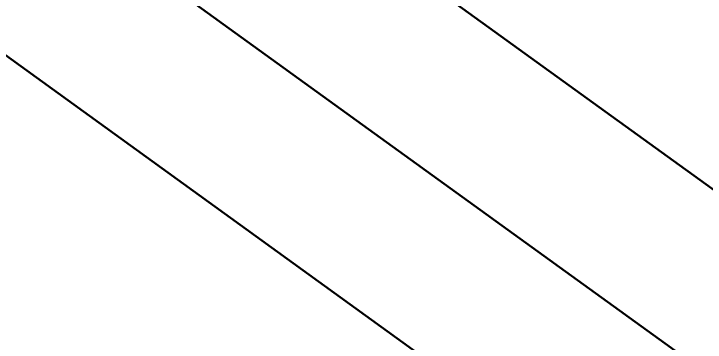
# Model space of a CAD drawing. Header units: metres. Extents: x 307927 to 319454, y 7427883 to 7434056.
# Drawn here: x 308811.25 to 308830.49, y 7432968.6 to 7432977.73 of the extents above; entities that cross this region are included whole.
import ezdxf
from ezdxf import colors
from ezdxf.entities.mleader import LeaderData, LeaderLine
from ezdxf.math import Vec2, Vec3

# ---------------------------------------------------------------- set-up
doc = ezdxf.new("R2010")
doc.units = ezdxf.units.M
doc.header["$LTSCALE"] = 10
doc.layers.get('0').update_dxf_attribs({"color": 255})
doc.layers.add('Jundiai - Layout MRS_v4_2013-mod$0$--Estudo MRS - Alternativa 1', color=2, linetype='Continuous', lineweight=30)
doc.layers.add('Jundiai - Layout MRS_v4_2013-mod$0$X-VIA-A-REMANEJAR', color=2, linetype='Continuous')
doc.layers.add('TEXTO', color=3, linetype='Continuous')
doc.styles.get("Standard").update_dxf_attribs({"font": 'arial.ttf'})

# ---------------------------------------------------------------- blocks, each defined once
blk = doc.blocks.new('ACAD_Jundiai-plataforma-acucar_Rn_2020 09 10 - GEOFERENCIADO')
at = {"layer": 'Jundiai - Layout MRS_v4_2013-mod$0$--Estudo MRS - Alternativa 1', "lineweight": 30}
blk.add_lwpolyline([(309213.454, 7432699.22), (309138.372, 7432753.193, 0.00166), (309122.038, 7432764.853), (309050.716, 7432815.407, -0.003106), (309020.665, 7432836.99), (308978.938, 7432867.352, 0.003134), (308948.17, 7432889.447), (308853.462, 7432956.561, -0.002246), (308831.697, 7432972.132), (308806.676, 7432990.204, 0.001645), (308790.517, 7433001.793), (308727.07, 7433046.985, -0.032125), (308623.801, 7433131.032), (308605.575, 7433147.922, -0.030568), (308551.815, 7433204.223), (308527.325, 7433233.229, -0.032676), (308508.929, 7433258.151), (308186.336, 7433760.849)], format="xyb", dxfattribs=at)
at = {"layer": 'Jundiai - Layout MRS_v4_2013-mod$0$--Estudo MRS - Alternativa 1'}
blk.add_arc((309035.553, 7433160.174), 250, 213.34503, 228.95197, dxfattribs=at)
at = {"layer": 'Jundiai - Layout MRS_v4_2013-mod$0$X-VIA-A-REMANEJAR', "lineweight": 30}
for points in [[(309208.493, 7432692.318), (309133.411, 7432746.291, 0.00166), (309117.122, 7432757.918), (309045.801, 7432808.472, -0.003106), (309015.663, 7432830.117), (308973.937, 7432860.479, 0.003134), (308943.255, 7432882.511), (308848.547, 7432949.626, -0.002246), (308826.721, 7432965.242), (308801.699, 7432983.313, 0.001645), (308785.586, 7432994.87), (308722.138, 7433040.062, -0.032125), (308618.023, 7433124.798), (308599.798, 7433141.687, -0.030568), (308545.321, 7433198.739), (308520.831, 7433227.745, -0.032676), (308501.775, 7433253.56), (308130.821, 7433831.619)], [(309210.974, 7432695.769), (309135.891, 7432749.742, 0.00166), (309119.58, 7432761.385), (309048.258, 7432811.939, -0.003106), (309018.164, 7432833.553), (308976.437, 7432863.915, 0.003134), (308945.713, 7432885.979), (308851.005, 7432953.094, -0.002246), (308829.209, 7432968.687), (308804.187, 7432986.758, 0.001645), (308788.051, 7432998.332), (308724.604, 7433043.523, -0.032125), (308620.912, 7433127.915), (308602.686, 7433144.805, -0.030568), (308548.568, 7433201.481), (308524.078, 7433230.487, -0.032676), (308505.352, 7433255.856), (308158.578, 7433796.234)]]:
    blk.add_lwpolyline(points, format="xyb", dxfattribs=at)
at = {"layer": 'TEXTO'}
ml = blk.add_multileader_mtext('Standard', dxfattribs=at)
ml.set_content('', color=256)
ml.set_leader_properties()
ml.build(insert=Vec2(0, 0))
ml.multileader.update_dxf_attribs({"text_right_attachment_type": 6, "dogleg_length": 0.36})
ctx = ml.context
ctx.base_point, ctx.char_height, ctx.plane_origin, ctx.plane_x_axis, ctx.plane_y_axis = Vec3(308789.073, 7432948.976), 100, Vec3(308881.528, 7432980.983), Vec3(0.843572, -0.537016), Vec3(0.537016, 0.843572)
ctx.right_attachment, ctx.text_align_type = 6, 2
notes = []
notes.append((ctx, [(0, (1, 1, 0), (308825.825, 7432866.308), (-0.843572, 0.537016), 71.397, [(0, [(308868.594, 7432904.825)], 0, [])])]))
ctx.mtext.insert, ctx.mtext.text_direction, ctx.mtext.rotation, ctx.mtext.alignment, ctx.mtext.flow_direction = Vec3(308817.611, 7432990.081), Vec3(0.843572, -0.537016), 5.71629, 3, 5
for ctx, leaders in notes:
    for number, flags, end, landing, length, lines in leaders:
        leader = LeaderData()
        leader.index, (leader.has_last_leader_line, leader.has_dogleg_vector, leader.attachment_direction) = number, flags
        leader.last_leader_point, leader.dogleg_vector, leader.dogleg_length = Vec3(end), Vec3(landing), length
        for number, points, colour, breaks in lines:
            line = LeaderLine()
            line.index, line.vertices, line.color, line.breaks = number, Vec3.list(points), colors.encode_raw_color(colour), breaks
            leader.lines.append(line)
        ctx.leaders.append(leader)

msp = doc.modelspace()

# ---------------------------------------------------------------- block references
msp.add_blockref('ACAD_Jundiai-plataforma-acucar_Rn_2020 09 10 - GEOFERENCIADO', (0, 0))

doc.saveas('drawing.dxf')
